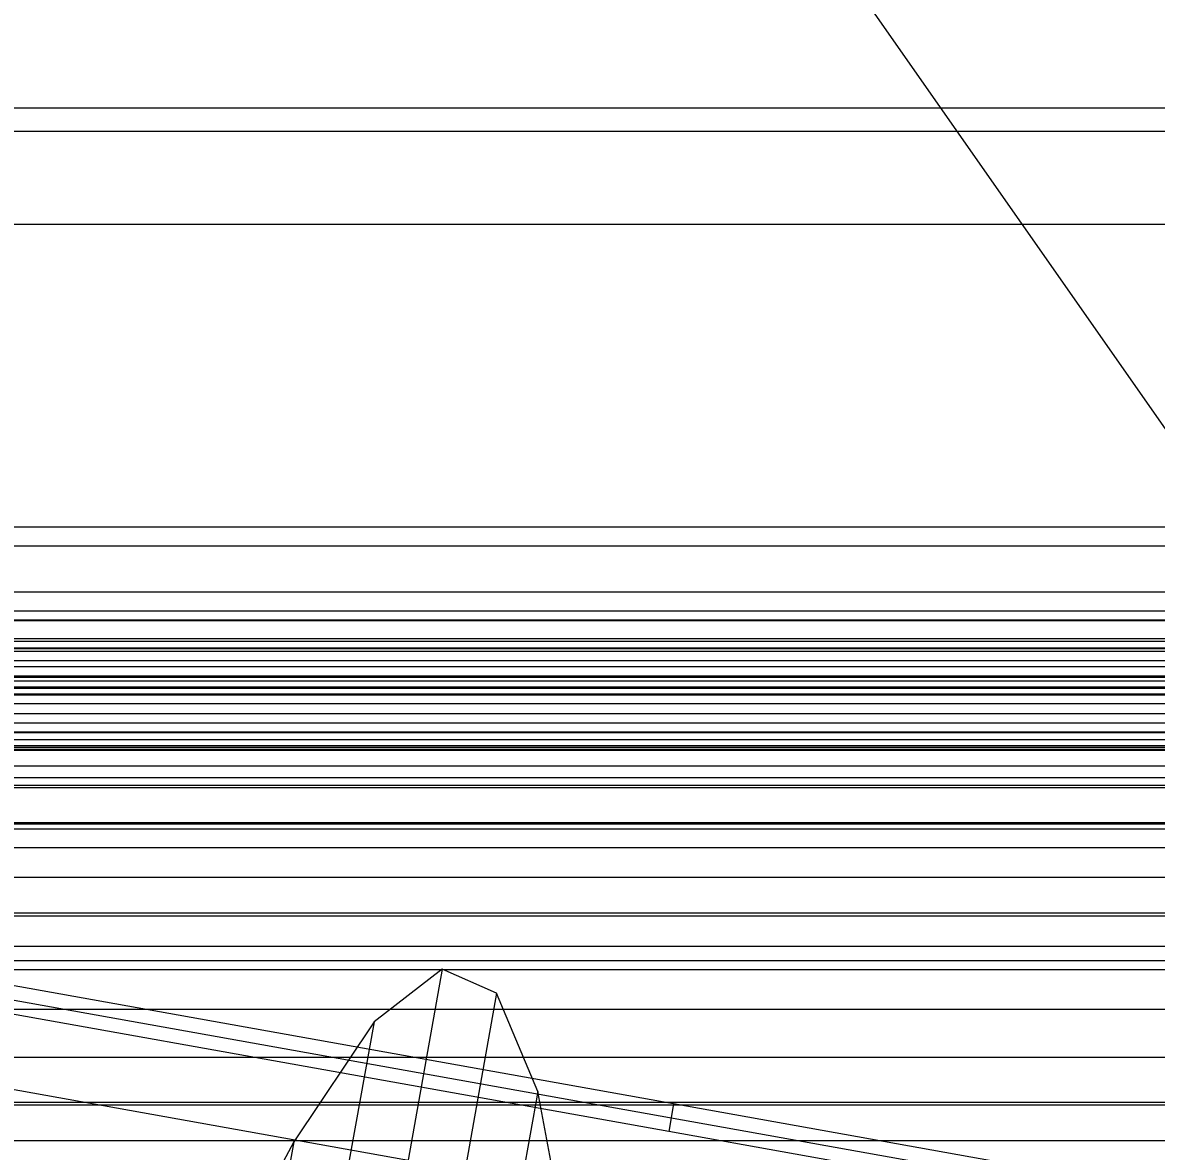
# Model space of a CAD drawing. Header units: millimetres. Extents: x -191664 to 191490, y -197311 to 10263.
# Drawn here: x 595 to 838.5, y -29264 to -29021.7 of the extents above; entities that cross this region are included whole.
import ezdxf

# ---------------------------------------------------------------- set-up
doc = ezdxf.new("R2010")
doc.units = ezdxf.units.MM
for name, color, linetype, lineweight in [('COTAS_USUARIO', 1, 'Continuous', 0), ('frontal_C01', 7, 'Continuous', 0), ('frontal_dos-mix', 7, 'Continuous', 0), ('frontal_secador', 7, 'Continuous', 0), ('frontal_tolva', 7, 'Continuous', 0)]:
    doc.layers.add(name, color=color, linetype=linetype, lineweight=lineweight)
doc.dimstyles.new('PLANTA_100', dxfattribs={"dimtxt": 250, "dimasz": 150, "dimexe": 150, "dimexo": 80, "dimgap": 100, "dimtad": 1, "dimtih": 1, "dimtoh": 1, "dimdec": 1, "dimdsep": 46, "dimcen": 0.09, "dimclrd": 1, "dimclre": 1, "dimclrt": 1, "dimadec": 0, "dimazin": 0, "dimtfac": 1, "dimtdec": 4, "dimtofl": 0, "dimtmove": 0, "dimatfit": 3, "dimfxl": 1, "dimtolj": 1, "dimtzin": 0, "dimarcsym": 0})

# ---------------------------------------------------------------- blocks, each defined once
blk = doc.blocks.new('*D116')
at = {"layer": 'COTAS_USUARIO', "color": 1, "lineweight": -2, "transparency": 16777216}
for p, q in [((1200, -29000), (1200, -28850)), ((80, -29150), (1350, -29150)), ((80, -29430), (1350, -29430)), ((1200, -29580), (1200, -29730))]:
    blk.add_line(p, q, dxfattribs=at)
at = {"layer": 'COTAS_USUARIO', "color": 1, "transparency": 16777216}
for points in [[(1175, -29000), (1225, -29000), (1200, -29150)], [(1175, -29580), (1225, -29580), (1200, -29430)]]:
    blk.add_solid(points, dxfattribs=at)
at = {"layer": 'Defpoints', "color": 0, "transparency": 16777216}
for p in [(0, -29150), (0, -29430), (1200, -29430)]:
    blk.add_point(p, dxfattribs=at)
blk = doc.blocks.new('*D117')
at = {"layer": 'COTAS_USUARIO', "color": 1, "lineweight": -2, "transparency": 16777216}
for p, q in [((1200, -29280), (1200, -29130)), ((80, -29430), (1350, -29430)), ((80, -29710), (1350, -29710)), ((1200, -29860), (1200, -30010))]:
    blk.add_line(p, q, dxfattribs=at)
at = {"layer": 'COTAS_USUARIO', "color": 1, "transparency": 16777216}
for points in [[(1175, -29280), (1225, -29280), (1200, -29430)], [(1175, -29860), (1225, -29860), (1200, -29710)]]:
    blk.add_solid(points, dxfattribs=at)
at = {"layer": 'Defpoints', "color": 0, "transparency": 16777216}
for p in [(0, -29430), (0, -29710), (1200, -29710)]:
    blk.add_point(p, dxfattribs=at)

msp = doc.modelspace()

# ---------------------------------------------------------------- linework, layer by layer
at = {"layer": 'frontal_C01', "color": 139, "true_color": 0x354b57}
for p, q in [((980, -29220.06), (-980, -29220.06)), ((980, -29225.06), (-980, -29225.06))]:
    msp.add_line(p, q, dxfattribs=at)
at = {"layer": 'frontal_dos-mix', "color": 9, "true_color": 0xb9c5c9}
for p, q in [((265.56, -29172.99), (1915.56, -29467.99)), ((1912.22, -29486.64), (262.22, -29191.64))]:
    msp.add_line(p, q, dxfattribs=at)
at = {"layer": 'frontal_dos-mix', "color": 8, "true_color": 0x71848d}
for p, q in [((734.82, -29253.84), (341.06, -29183.44)), ((733.76, -29259.75), (340, -29189.35)), ((685.11, -29224.92), (669.4, -29312.81)), ((685.11, -29224.92), (670.48, -29236.23)), ((696.81, -29230.04), (685.11, -29224.92)), ((696.81, -29230.04), (681.52, -29315.57)), ((705.65, -29251.16), (696.81, -29230.04)), ((670.48, -29236.23), (653.27, -29261.94)), ((670.48, -29236.23), (656.7, -29313.28)), ((705.65, -29251.16), (693.07, -29321.48)), ((712.13, -29285.41), (705.65, -29251.16)), ((734.82, -29253.84), (733.76, -29259.75)), ((1128.57, -29324.24), (734.82, -29253.84)), ((1127.52, -29330.15), (733.76, -29259.75)), ((653.27, -29261.94), (634.23, -29297.87)), ((653.27, -29261.94), (643.5, -29316.57))]:
    msp.add_line(p, q, dxfattribs=at)
at = {"layer": 'frontal_secador', "color": 9, "true_color": 0xb8c6c1}
for p, q in [((-1375, -29040), (1375, -29040)), ((-1375, -29065), (1375, -29065))]:
    msp.add_line(p, q, dxfattribs=at)
at = {"layer": 'frontal_secador', "color": 253, "true_color": 0xa6b3ba}
msp.add_line((-1300, -29045), (1300, -29045), dxfattribs=at)
at = {"layer": 'frontal_secador', "color": 253, "true_color": 0xa8b3b5}
for p, q in [((1250, -29130), (-1250, -29130)), ((-1250, -29134), (1250, -29134)), ((1250, -29144), (-1250, -29144)), ((-1250, -29148), (1250, -29148)), ((1250, -29160), (-1250, -29160)), ((-1250, -29166), (1250, -29166))]:
    msp.add_line(p, q, dxfattribs=at)
at = {"layer": 'frontal_secador', "color": 253, "true_color": 0xa4b0b5}
for p, q in [((1250, -29154), (-1250, -29154)), ((1250, -29154.55), (-1250, -29154.55)), ((1250, -29156.14), (-1250, -29156.14)), ((1250, -29156.71), (-1250, -29156.71)), ((1250, -29158.69), (-1250, -29158.69)), ((1320, -29162), (-1320, -29162)), ((1320, -29162.27), (-1320, -29162.27)), ((1320, -29163.07), (-1320, -29163.07)), ((1250, -29162), (-1250, -29162)), ((1320, -29164.34), (-1320, -29164.34)), ((1320, -29166), (-1320, -29166)), ((1250, -29164.65), (-1250, -29164.65)), ((1250, -29165.86), (-1250, -29165.86)), ((1320, -29167.93), (-1320, -29167.93)), ((-1320, -29170), (1320, -29170)), ((-1250, -29170), (1250, -29170)), ((1320, -29172.07), (-1320, -29172.07)), ((1320, -29174), (-1320, -29174)), ((1320, -29175.66), (-1320, -29175.66)), ((1250, -29174.14), (-1250, -29174.14)), ((1320, -29176.93), (-1320, -29176.93)), ((1320, -29177.73), (-1320, -29177.73)), ((1320, -29178), (-1320, -29178)), ((1250, -29177.29), (-1250, -29177.29)), ((1250, -29178), (-1250, -29178)), ((1250, -29181.31), (-1250, -29181.31)), ((1250, -29183.86), (-1250, -29183.86)), ((1250, -29185.45), (-1250, -29185.45)), ((1250, -29186), (-1250, -29186)), ((1360, -29193.5), (-1360, -29193.5)), ((1360, -29194.86), (-1360, -29194.86)), ((1250, -29193.75), (-1250, -29193.75)), ((1360, -29198.86), (-1360, -29198.86)), ((1360, -29205.22), (-1360, -29205.22)), ((1360, -29213.5), (-1360, -29213.5)), ((1250, -29212.92), (-1250, -29212.92)), ((1360, -29223.15), (-1360, -29223.15)), ((-1360, -29233.5), (1360, -29233.5)), ((-1250, -29233.5), (1250, -29233.5)), ((1360, -29243.85), (-1360, -29243.85)), ((1360, -29253.5), (-1360, -29253.5)), ((1250, -29254.08), (-1250, -29254.08)), ((1360, -29261.78), (-1360, -29261.78))]:
    msp.add_line(p, q, dxfattribs=at)
at = {"layer": 'frontal_secador', "color": 254, "true_color": 0xd2d7cc}
msp.add_line((1250, -29156), (-1250, -29156), dxfattribs=at)
at = {"layer": 'frontal_tolva', "color": 156, "true_color": 0x164b78}
msp.add_line((1720.42, -30367.19), (673.42, -28870.19), dxfattribs=at)

# ---------------------------------------------------------------- dimensions: what is measured, and where the dimension line sits
at = {"layer": 'COTAS_USUARIO'}
for p1, p2, picture, middle in [((0, -29150), (0, -29430), '*D116', (1200, -29290)), ((0, -29430), (0, -29710), '*D117', (1200, -29570))]:
    dim = msp.add_aligned_dim(p1=p1, p2=p2, distance=1200, dimstyle='PLANTA_100', dxfattribs=at)
    dim.commit()
    dim.dimension.update_dxf_attribs({"geometry": picture, "text_midpoint": middle})

doc.saveas('drawing.dxf')
